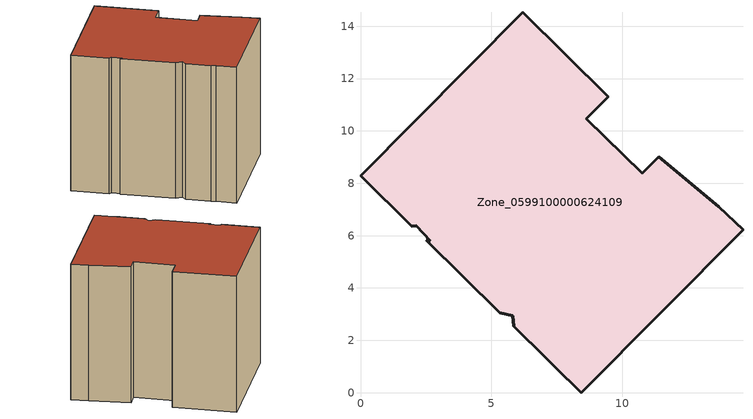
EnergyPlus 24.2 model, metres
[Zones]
Zone_0599100000624109
 floor ground (C_G): 7.4,1.01 7.12,1.29 5.85,2.53 5.82,2.93 5.32,3.05 2.5,5.82 2.67,5.81 2.12,6.37 1.96,6.36 0,8.29 6.19,14.53 9.46,11.3 8.63,10.47 10.76,8.38 11.39,9.02 13.69,7.11 14.61,6.23 8.42,0 z0
 wall outside (C_F): 6.19,14.53 0,8.29 1.96,6.36 2.12,6.37 2.67,5.81 2.5,5.82 5.32,3.05 5.82,2.93 5.85,2.53 7.12,1.29 7.4,1.01 8.42,0 14.61,6.23 13.69,7.11 11.39,9.02 10.76,8.38 8.63,10.47 9.46,11.3 6.19,14.53 z0:10.34
 roof outside (C_R): 7.12,1.29 7.4,1.01 8.42,0 14.61,6.23 13.69,7.11 11.39,9.02 10.76,8.38 8.63,10.47 9.46,11.3 6.19,14.53 0,8.29 1.96,6.36 2.12,6.37 2.67,5.81 2.5,5.82 5.32,3.05 5.82,2.93 5.85,2.53 z10.34
[BUILDING]
Pand.0599100000624109: North Axis=0; Terrain=City; Loads Convergence Tolerance Value=0.04; Temperature Convergence Tolerance Value=0.4; Solar Distribution=FullExterior; Maximum Number of Warmup Days=25; Minimum Number of Warmup Days=1
[Site:Location]
Rotterdam.The.Hague.AP_ZH_NLD Design_Conditions: Latitude=51.96; Longitude=4.45; Time Zone=1; Elevation=-4.5
[SITE:GROUNDTEMPERATURE:BUILDINGSURFACE]
18, 18, 18, 18, 18, 18, 18, 18, 18, 18, 18, 18
[MATERIAL] Thermal Absorptance=0.9; Solar Absorptance=0.7; Visible Absorptance=0.7
Name | Roughness | Thickness | Conductivity | Density | Specific Heat
G.TI.1946 | MediumSmooth | 0.15 | 1 | 540 | 1210
F.TI.1946 | Rough | 0.3 | 0.857143 | 1920 | 840
R.TI.1946 | MediumRough | 0.2 | 0.1 | 1500 | 1000
[CONSTRUCTION]
C_G: G.TI.1946
C_F: F.TI.1946
C_R: R.TI.1946
[ZONE]
Zone_0599100000624109: Type=1; Multiplier=1; Ceiling Height=Autocalculate; Volume=Autocalculate; Floor Area=autocalculate; Part of Total Floor Area=Yes
[ZONEINFILTRATION:DESIGNFLOWRATE]
Infil_Zone_0599100000624109: Zone or ZoneList or Space or SpaceList=Zone_0599100000624109; Schedule=AlwaysOn; Design Flow Rate Calculation Method=Flow/Area; Flow Rate per Floor Area=0.003; Constant Term Coefficient=1; Temperature Term Coefficient=0; Velocity Term Coefficient=0; Velocity Squared Term Coefficient=0
[HVACTEMPLATE:ZONE:IDEALLOADSAIRSYSTEM]
Zone_0599100000624109: Maximum Heating Supply Air Temperature=50; Minimum Cooling Supply Air Temperature=13; Maximum Heating Supply Air Humidity Ratio=0.0156; Minimum Cooling Supply Air Humidity Ratio=0.0077; Heating Limit=NoLimit; Cooling Limit=NoLimit; Dehumidification Control Type=ConstantSensibleHeatRatio; Cooling Sensible Heat Ratio=0.7; Dehumidification Setpoint=60; Humidification Control Type=None; Humidification Setpoint=30; Outdoor Air Method=None; Outdoor Air Flow Rate per Person=0.00944; Outdoor Air Flow Rate per Zone Floor Area=0; Outdoor Air Flow Rate per Zone=0; Demand Controlled Ventilation Type=None; Outdoor Air Economizer Type=NoEconomizer; Heat Recovery Type=None; Sensible Heat Recovery Effectiveness=0.7; Latent Heat Recovery Effectiveness=0.65
[ZONECONTROL:THERMOSTAT]
ThermostatControl_Zone_0599100000624109: Zone or ZoneList=Zone_0599100000624109; Control Type Schedule=DualSetpointControlType; Control 1=Thermostat_Zone_0599100000624109; Temperature Difference Between Cutout And Setpoint=0
[THERMOSTATSETPOINT:DUALSETPOINT]
Thermostat_Zone_0599100000624109: Heating Setpoint Temperature Schedule=HeatingSetpoint_Zone_0599100000624109; Cooling Setpoint Temperature Schedule=CoolingSetpoint_Zone_0599100000624109
[SCHEDULE:COMPACT]
HeatingSetpoint_Zone_0599100000624109: Through: 12/31, For: AllDays, Until: 24:00, 21
CoolingSetpoint_Zone_0599100000624109: Through: 12/31, For: AllDays, Until: 24:00, 24
DualSetpointControlType: Through: 12/31, For: AllDays, Until: 24:00, 4
AlwaysOn: Through: 12/31, For: AllDays, Until: 24:00, 1
